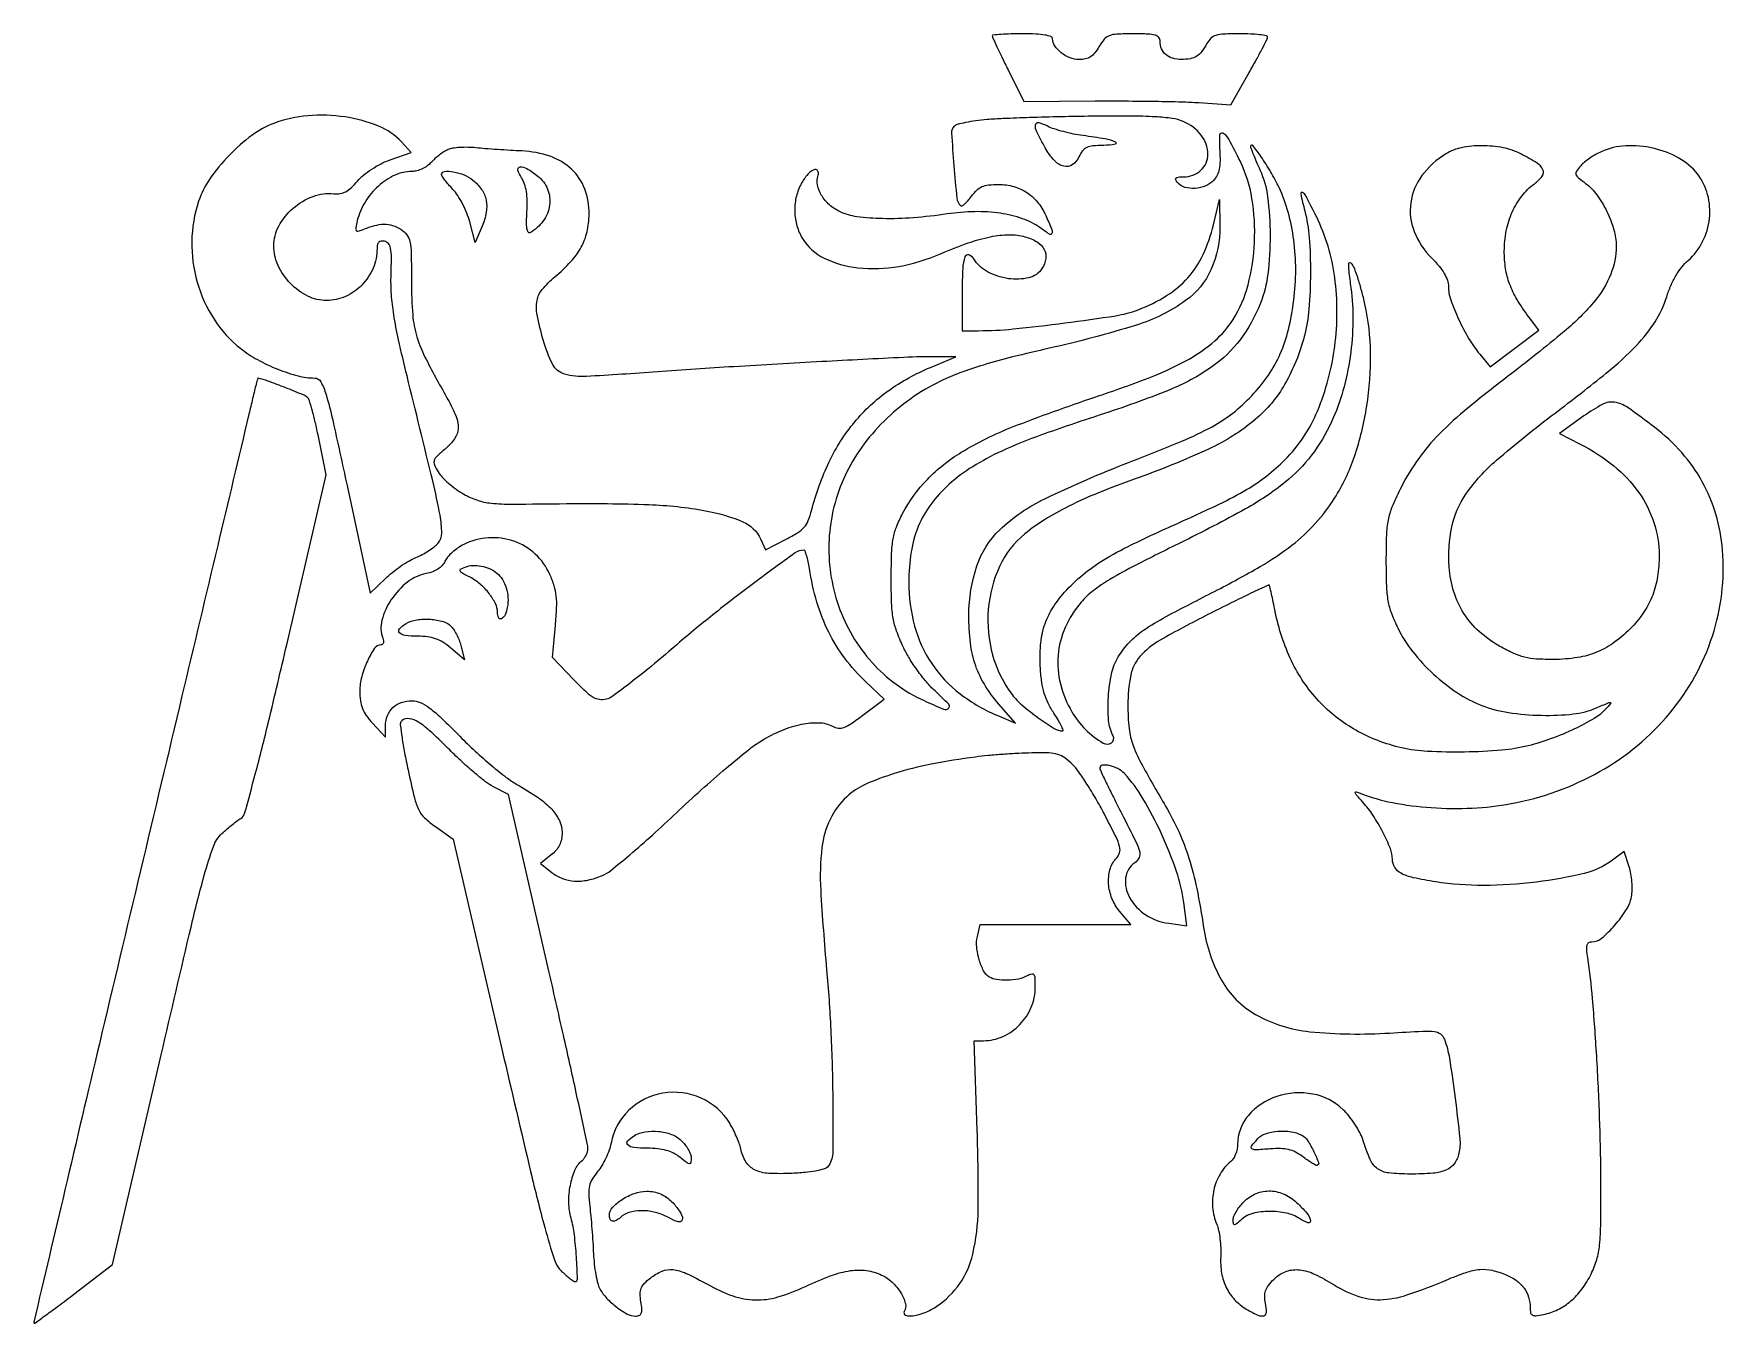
# Model space of a CAD drawing. Extents: x 20 to 413, y 28 to 328.
import ezdxf

# ---------------------------------------------------------------- set-up
doc = ezdxf.new("R2010")
doc.units = 0

msp = doc.modelspace()

# ---------------------------------------------------------------- linework, layer by layer
for points in [[(243, 327.516544, 0.107854), (243.076277, 327.167044, 0.001254), (244.073374, 325.005852, 0.003749), (245.253551, 322.513696, 0.00243), (246.65404, 319.648402), (250.30808, 312.263716), (266.90404, 312.381858, -0.00291), (273.805935, 312.39082, -0.002772), (280.819991, 312.320212, -0.002749), (287.016828, 312.189389, -0.009849), (290.972526, 312.006098), (298.445053, 311.512197), (302.712579, 319.006098, 0.003919), (304.348619, 321.932124, 0.005842), (305.729442, 324.518979, 0.002726), (306.863561, 326.734208, 0.114106), (306.990053, 327.25, 0.370431), (306.741349, 327.547526, 0.012338), (305.098038, 327.779688, 0.018031), (303.013132, 327.946027, 0.010889), (300.535184, 328, 0.010044), (296.844274, 327.925849, 0.061549), (294.96873, 327.61717, 0.117009), (293.801251, 326.950234, 0.083721), (292.88548, 325.75, -0.039804), (291.718079, 323.905558, -0.091586), (290.514581, 322.79716, -0.094647), (289.020806, 322.212805, -0.044568), (286.95, 322.015313, -0.072952), (284.937999, 322.298113, -0.104509), (283.356672, 323.1488, -0.115067), (282.355344, 324.49409, -0.103045), (282, 326.2, 0.163526), (281.689451, 327.124148, 0.162137), (280.882823, 327.677123, 0.061651), (279.229624, 327.937696, 0.00855), (275.75, 327.993677, 0.010462), (271.925088, 327.909767, 0.079626), (270.165788, 327.549889, 0.129216), (268.991701, 326.715767, 0.044718), (267.79651, 324.993677, -0.038698), (266.827516, 323.561045, -0.080502), (265.832643, 322.656115, -0.088824), (264.670818, 322.164561, -0.055825), (263.201498, 322, -0.093969), (261.079573, 322.402344, -0.071824), (259.022778, 323.575018, -0.076834), (257.513391, 325.176352, -0.15177), (257, 326.828741, 0.317832), (256.629, 327.353425, 0.043545), (255.255882, 327.708169, 0.030716), (253.107378, 327.933238, 0.010741), (250, 328, 0.006475), (247.315964, 327.965239, 0.010764), (245.05625, 327.857985, 0.004576), (243.178183, 327.710995, 0.388881)], [(76, 307.176363, 0.071537), (70.910811, 304.399899, 0.040043), (65.610278, 299.729339, 0.040055), (61.125806, 294.277901, 0.072033), (58.536897, 289.111085, 0.076279), (56.949181, 279.773233, 0.07367), (58.200386, 270.27077, 0.074606), (62.125221, 261.643055, 0.081629), (68.315332, 254.846883, 0.042571), (72.197741, 252.280737, 0.030003), (76.936317, 250.055874, 0.030481), (81.676519, 248.495333, 0.064363), (85.508554, 248, -0.276168), (86.924208, 247.153525, -0.050331), (88.142445, 244.210059, -0.018488), (89.694624, 238.252258, -0.001617), (93.022507, 222.987909), (98.39091, 197.975818), (101.945455, 201.398835, -0.023466), (103.562167, 202.815737, -0.017028), (105.483977, 204.242589, -0.017267), (107.405369, 205.474333, -0.035646), (109, 206.27291, 0.025009), (110.462529, 206.966856, 0.020083), (111.962765, 207.852324, 0.020521), (113.28526, 208.78532, 0.047745), (114.171113, 209.611984, 0.184389), (115.04435, 211.932992, 0.044583), (114.652632, 216.090682, 0.013807), (112.943526, 224.083563, 0.000791), (106.972295, 248.5, -0.00546), (105.004191, 256.886153, -0.015741), (103.887601, 262.751683, -0.021751), (103.352702, 267.459331, -0.025239), (103.266265, 271.966671, 0.006962), (103.338838, 276.144182, 0.04876), (103.147772, 278.1709, 0.123109), (102.646105, 279.246468, 0.173804), (101.75, 279.789996, 0.078984), (100.958755, 279.824362, 0.169294), (100.415446, 279.562153, 0.14471), (100.099525, 278.981545, 0.052772), (100, 278.041206, -0.100099), (99.088947, 273.536047, -0.093302), (96.48817, 269.610512, -0.094568), (92.67347, 266.938528, -0.106344), (88.29966, 266.003738, -0.115555), (83.907675, 267.038692, -0.085184), (79.860437, 269.99872, -0.084273), (76.996196, 274.174441, -0.10903), (76.003738, 278.70034, -0.12411), (77.17442, 283.317964, -0.090481), (80.499924, 287.466502, -0.089306), (85.122771, 290.21542, -0.116229), (89.992794, 290.836808, 0.066052), (91.45568, 290.876901, 0.083281), (92.737124, 291.309381, 0.066937), (94.005091, 292.224863, 0.028075), (95.451717, 293.76025, -0.046398), (96.860281, 295.14968, -0.027038), (98.776957, 296.552347, -0.026357), (100.924162, 297.796055, -0.032769), (103.042795, 298.708795), (107.930727, 300.444835), (105.715364, 302.854336, 0.11134), (100.354494, 306.566023, 0.059917), (92.555655, 308.67518, 0.056804), (83.914883, 308.942691, 0.068623)], [(241.797836, 308.056175, 0.012603), (239.159771, 307.770151, 0.016692), (236.777761, 307.369626, 0.01408), (234.84199, 306.920199, 0.136158), (234.119766, 306.5, 0.210976), (233.535195, 304.934391, 0.005523), (234.064555, 297.334959, 0.006268), (234.766153, 289.822919, 0.171589), (235.609298, 288.057369, 0.342698), (235.94881, 288.014677, 0.043601), (236.588414, 288.473586, 0.036449), (237.357527, 289.238071, 0.021499), (238.16491, 290.25183, -0.043433), (239.391732, 291.660872, -0.089065), (240.604289, 292.472655, -0.076993), (242.139468, 292.878752, -0.026236), (244.448548, 293, -0.0705), (248.036713, 292.491541, -0.079665), (251.181358, 291.009072, -0.078443), (253.74151, 288.594766, -0.065685), (255.62118, 285.364218, -0.005742), (256.881632, 282.247394, -0.240728), (256.811975, 281.550717, -0.415727), (256.288631, 281.438788, -0.010373), (254.067679, 282.951808, 0.072366), (250.024907, 285.027298, 0.045915), (244.870638, 286.277988, 0.041026), (238.926028, 286.660624, 0.032492), (232.506328, 286.128578, -0.017786), (224.621821, 285.241151, -0.024261), (217.474084, 285.040947, -0.027042), (211.547396, 285.483779, -0.079245), (207.631185, 286.638833, -0.068261), (205.145177, 288.272141, -0.078032), (203.319567, 290.450805, -0.088032), (202.402022, 292.844121, -0.1251), (202.534474, 295.108617, 0.236098), (202.36336, 296.193949, 0.37707), (201.506335, 296.394209, 0.096788), (199.879873, 295.066548, 0.054047), (198.463015, 292.928479, 0.066312), (197.374704, 289.898401, 0.06162), (197.080344, 286.6111, 0.061713), (197.59581, 283.35588, 0.066919), (198.885678, 280.419965, 0.144832), (203.90592, 275.876936, 0.08474), (211.764737, 273.627325, 0.071614), (221.258317, 273.943218, 0.058445), (231, 276.882142, -0.017474), (237.369646, 279.388048, -0.03507), (242.576229, 280.827675, -0.044845), (246.91524, 281.306991, -0.072575), (250.592995, 280.846711, -0.068545), (253.403171, 279.637743, -0.13521), (255.062571, 277.887824, -0.160616), (255.431858, 275.756369, -0.108695), (254.548019, 273.432942, -0.191628), (251.522623, 271.309006, -0.093994), (246.743476, 271.089065, -0.087432), (241.895701, 272.673375, -0.133932), (238.70031, 275.689645, 0.17552), (237.544733, 276.615259, 0.411328), (236.642891, 276.176703, 0.073412), (236.122344, 273.486698, 0.011148), (236, 268), (236, 259), (239.75, 259.001984, 0.024663), (247.830378, 259.405086, 0.007755), (259.858532, 260.790435, 0.006159), (271.690885, 262.488013, 0.052124), (276.882519, 263.863363, 0.048211), (283.524617, 267.149779, 0.072358), (288.461859, 271.310719, 0.072819), (291.987965, 276.684824, 0.049513), (294.405954, 283.600668), (295.833374, 289.5), (295.916687, 283.210162, -0.108033), (293.881652, 273.272476, -0.134148), (287.941096, 265.984955, -0.079994), (276.480348, 260.299266, -0.020203), (256.307631, 254.922628, 0.006156), (247.712647, 252.888518, 0.012015), (240.923184, 251.018779, 0.014924), (235.457669, 249.191773, 0.024979), (231, 247.294506, 0.041046), (224.04472, 243.178193, 0.040635), (217.830082, 237.968509, 0.041464), (212.656247, 231.937337, 0.047152), (208.796202, 225.378188, 0.097183), (205.060053, 210.366645, 0.097126), (207.27233, 195.053012, 0.098682), (215.047562, 181.899007, 0.103932), (227.147946, 173.018761, 0.008978), (231.688069, 171.056107, 0.28672), (232.830093, 171.250243, 0.427952), (232.862631, 172.173775, 0.011867), (229.686137, 175.275839, -0.029831), (227.679622, 177.381297, -0.019279), (225.606054, 180.03579, -0.019178), (223.723823, 182.869958, -0.0275), (222.297301, 185.525839, -0.021535), (220.771072, 189.188176, -0.044801), (219.969742, 192.173456, -0.034804), (219.604949, 195.698368, -0.008655), (219.510761, 201.5, -0.007996), (219.609418, 207.279764, -0.035398), (219.961764, 210.661212, -0.049876), (220.725194, 213.374653, -0.027779), (222.15656, 216.5, -0.070723), (227.906758, 224.449309, -0.064868), (235.801315, 230.752758, -0.042982), (247.704155, 236.6253, -0.012662), (266.858903, 243.554405, 0.01216), (280.006806, 248.295647, 0.035484), (288.723481, 252.413679, 0.051537), (294.708452, 256.643825, 0.071966), (298.968908, 261.612026, 0.078537), (302.437891, 269.628056, 0.051519), (303.931709, 279.598225, 0.051228), (303.357044, 289.742268, 0.07415), (300.648849, 298.285291, 0.008805), (297.975924, 303.513296, 0.148231), (296.619734, 304.871784, 0.550956), (295.811594, 304.414182, 0.029694), (295.850569, 300.856523, -0.019764), (295.927094, 298.372933, -0.047958), (295.735855, 296.550648, -0.063635), (295.255202, 295.135866, -0.070357), (294.445581, 293.939868, -0.111645), (292.595344, 292.6388, -0.080896), (290.133534, 292.064842, -0.085287), (287.744676, 292.310684, -0.152506), (286.103741, 293.375, -0.050634), (285.630307, 294.079733, -0.33016), (285.689266, 294.47676, -0.179811), (286.180694, 294.702002, -0.01849), (287.478217, 294.75, 0.18568), (291.471615, 296.285947, 0.214048), (293.104103, 299.99415, 0.166672), (291.537738, 304.460029, 0.127529), (287.387838, 307.611311, 0.064217), (284.834743, 308.311092, 0.020409), (280.901232, 308.699604, 0.013629), (275.148545, 308.874433, 0.003892), (266.218329, 308.832828, 0.002386), (258.94334, 308.707583, 0.002452), (251.735999, 308.513739, 0.002371), (245.486972, 308.285328, 0.01038)], [(264.093619, 304.410806, -0.009786), (269.245672, 303.641356, -0.071531), (271.615573, 302.880535, -0.724635), (271.538221, 302.318634, -0.041535), (268.910515, 302.063386, 0.018953), (266.368864, 301.931834, 0.084947), (264.933441, 301.551362, 0.121232), (263.971183, 300.789206, 0.058092), (263.150842, 299.431717, -0.132632), (261.601398, 297.559145, -0.221838), (259.628002, 297.201646, -0.145759), (257.423976, 298.54347, -0.055068), (255.293482, 301.5, -0.013171), (253.331135, 305.19631, -0.143363), (253.037507, 306.83853, -0.454498), (253.781105, 307.357983, -0.058526), (255.843619, 306.580868, 0.040017), (257.306402, 305.967133, 0.015015), (259.44005, 305.336834, 0.014763), (261.815218, 304.786497, 0.017372)], [(116.5, 301.097296, 0.04124), (115.597564, 300.617044, 0.020063), (114.52791, 299.866876, 0.019748), (113.470621, 298.992083, 0.026904), (112.595012, 298.11803, -0.057933), (111.675079, 297.306998, -0.041583), (110.48733, 296.621073, -0.042131), (109.227902, 296.15222, -0.067785), (108.095012, 295.996262, 0.108031), (104.143362, 295.126408, 0.075387), (100.318424, 292.607361, 0.071437), (97.228403, 288.903473, 0.077982), (95.418046, 284.585575, 0.011942), (95.041495, 282.881475, 0.177332), (95.135771, 282.287562, 0.340675), (95.5465, 282.111155, 0.036127), (96.600324, 282.464171, -0.031294), (99.373963, 283.423179, -0.064044), (101.648239, 283.749266, -0.077805), (103.629631, 283.468427, -0.071105), (105.498148, 282.59317, -0.082745), (106.930151, 281.272028, -0.115725), (107.653562, 279.695103, -0.045834), (107.944658, 277.012151, -0.004099), (108.000789, 270.226947, 0.019086), (108.289518, 262.680396, 0.056366), (109.263065, 257.591444, 0.044516), (111.471146, 252.229, 0.008641), (116.467074, 243.015467, -0.032433), (118.373684, 239.06145, -0.110583), (118.838001, 236.25897, -0.13979), (118.021984, 233.906293, -0.065003), (115.820735, 231.502612, 0.013858), (113.872474, 229.768804, 0.131943), (113.291756, 228.829003, 0.178329), (113.352167, 227.853173, 0.030128), (114.221034, 226.163719, 0.057279), (115.129118, 224.968408, 0.023191), (116.614325, 223.555924, 0.022581), (118.369181, 222.16912, 0.026655), (120.150299, 221.026661, 0.046993), (123.338227, 219.591106, 0.059167), (126.501473, 218.913582, 0.024354), (131.424674, 218.696311, 0.002103), (144, 218.806995, -0.012339), (163.190675, 218.583066, -0.035841), (176.373535, 217.153818, -0.054209), (185.024446, 214.591499, -0.188952), (189.131405, 210.610943), (190.273284, 208.104792), (195.09726, 210.549286, 0.021325), (197.754711, 212.041576, 0.073411), (199.261793, 213.313217, 0.084311), (200.225917, 214.86775, 0.034006), (201.011519, 217.24689, -0.048142), (205.089993, 228.519369, -0.062538), (210.996154, 237.768802, -0.064642), (218.828997, 245.043916, -0.056521), (228.610698, 250.470169), (234.5, 252.915462), (230.5, 252.943891, 0.013747), (222.400684, 252.778765, 0.001429), (203.385361, 251.813195, 0.001943), (182.914931, 250.63529, 0.002958), (165.14915, 249.438188, -0.004166), (148.626903, 248.364969, -0.082543), (143.597648, 248.911168, -0.209852), (140.839084, 251.172154, -0.049278), (138.618337, 256.863498, -0.018468), (137.210685, 262.701053, -0.095828), (137.182245, 266.00164, -0.128927), (138.393732, 268.58239, -0.044833), (141.321193, 271.512527, 0.032178), (145.04759, 275.058429, 0.06137), (147.457342, 278.410477, 0.068979), (148.808232, 281.967414, 0.052583), (149.308163, 286.10813, 0.09475), (148.287658, 291.918858, 0.114158), (145.20984, 296.514476, 0.105773), (140.212942, 299.527329, 0.072243), (133.677084, 300.767938, -0.00359), (130.983148, 300.904176, -0.002622), (127.992643, 301.092684, -0.002648), (125.160181, 301.301227, -0.005843), (123, 301.497205, 0.020836), (121.130448, 301.61044, 0.020071), (119.234375, 301.57003, 0.020468), (117.569359, 301.398973, 0.065923)], [(303.022236, 301.877118, 0.100021), (303.091714, 301.456479, 0.004006), (303.656678, 300.004554, 0.006908), (304.366919, 298.290931, 0.004821), (305.213263, 296.377118, -0.075489), (306.985174, 290.104804, -0.03029), (307.55746, 281.184852, -0.030433), (307.038102, 272.136827, -0.065145), (305.322077, 265.368042, -0.066227), (300.582943, 256.908633, -0.080012), (294.043521, 250.590413, -0.056611), (284.091457, 245.212724, -0.017571), (268.074404, 239.41732, 0.007606), (254.42576, 234.784288, 0.022052), (245.192197, 231.025929, 0.031363), (238.446713, 227.398834, 0.044091), (232.985679, 223.297216, 0.049454), (228.695845, 218.595852, 0.062601), (225.796858, 213.482911, 0.059164), (224.146793, 207.579739, 0.038291), (223.594654, 200.5, 0.066912), (224.94538, 190.353125, 0.081479), (228.923723, 181.645577, 0.081093), (235.494003, 174.635089, 0.065529), (244.432226, 169.456712), (248.364452, 167.820882), (245.037882, 171.609636, -0.038165), (241.424243, 176.420417, -0.057856), (239.139299, 181.122211, -0.054918), (237.919408, 186.402243, -0.030611), (237.54872, 193, -0.079358), (239.422898, 204.36311, -0.122569), (244.732044, 212.723748, -0.078897), (255.216252, 219.952484, -0.018883), (274.690651, 228.379785, 0.005639), (287.078503, 233.355293, 0.025905), (294.06412, 236.686755, 0.041991), (298.90666, 239.864494, 0.038547), (303.301505, 243.891246, 0.036919), (307.16705, 248.688867, 0.047462), (309.929109, 253.631828, 0.044685), (311.822393, 259.243306, 0.027845), (313.068976, 266.07772, 0.03071), (313.51871, 273.168892, 0.033003), (313.074762, 280.090989, 0.034685), (311.770285, 286.546983, 0.044039), (309.647365, 292.243321, 0.020492), (307.733804, 295.86801, 0.018929), (305.481852, 299.423734, 0.019082), (303.527521, 302.045422, 0.694155)], [(384.5, 300.597485, 0.027662), (383.223997, 299.947716, 0.019718), (381.869863, 299.087877, 0.019988), (380.640056, 298.162365, 0.039578), (379.759109, 297.317951, 0.031504), (378.786751, 296.07657, 0.221641), (378.663728, 295.338882, 0.153538), (379.136537, 294.610376, 0.013446), (380.892749, 293.237415, -0.077175), (383.4977, 290.604782, -0.043187), (385.818136, 286.731494, -0.042964), (387.458534, 282.471281, -0.070536), (388, 278.652157, -0.095687), (386.736448, 272.110111, -0.078274), (383.080269, 265.980375, -0.045526), (375.937022, 258.831932, -0.010837), (362.77046, 248.334054, 0.010064), (352.668199, 240.304891, 0.029619), (346.180372, 234.249893, 0.039715), (341.57861, 228.574205, 0.035197), (337.7222, 222.015378, 0.017642), (335.886353, 217.968531, 0.049477), (334.992298, 214.991316, 0.039829), (334.601563, 211.555624, 0.008407), (334.5, 205.515378, 0.008359), (334.597585, 199.678767, 0.035674), (334.961782, 196.214808, 0.047253), (335.762514, 193.327258, 0.022888), (337.294236, 189.809913, 0.053528), (340.708875, 184.404803, 0.039265), (345.540537, 179.206689, 0.039325), (351.114299, 174.837671, 0.054371), (356.753341, 171.919297, 0.054714), (362.963388, 170.269822, 0.032271), (370.618821, 169.611516, 0.032362), (378.042514, 169.934208, 0.074859), (383.42497, 171.352129, -0.001774), (386.168452, 172.523304, -0.140504), (386.629986, 172.579304, -0.585957), (386.706678, 172.370697, -0.006951), (385.516281, 171.01799, -0.075401), (382.87584, 168.862096, -0.023274), (378.326337, 166.449108, -0.022888), (372.962391, 164.210601, -0.024563), (367.539901, 162.530449, -0.042326), (361.384414, 161.494397, -0.016541), (352.768137, 161.071259, -0.01648), (344.171659, 161.217122, -0.044194), (338.114659, 162.059893, -0.070972), (327.517186, 166.149415, -0.078269), (318.879015, 172.939987, -0.076035), (312.563442, 182.239447, -0.062069), (308.765876, 193.667322, 0.002277), (308.304626, 195.926471, 0.003469), (307.881629, 197.883258, 0.00128), (307.501928, 199.562376, 0.08796), (307.389123, 199.828875, 0.375663), (307.163276, 199.892892, 0.000599), (303.108616, 197.965703, 0.003848), (298.522989, 195.735923, 0.002317), (293.11705, 193.024336, 0.011454), (282.005142, 187.062153, 0.082858), (277.306032, 183.256632, 0.133988), (275.166246, 178.919854, 0.048029), (274.5, 172, 0.026801), (274.792374, 166.549434, 0.062571), (275.730705, 162.580549, 0.037997), (277.885862, 157.91947, 0.005061), (283.268778, 148.5, -0.025991), (286.406993, 142.432505, -0.030477), (288.715367, 136.381075, -0.026216), (290.509777, 129.384759, -0.012877), (292.09178, 120.326022, 0.090985), (296.278111, 108.048484, 0.137022), (304.20193, 100.077497, 0.105232), (316.814457, 96.088398, 0.039977), (335.36432, 95.778154, -0.002816), (343.055598, 96.221319, -0.041301), (345.76579, 96.138277, -0.139619), (347.161048, 95.56372, -0.135673), (348.06285, 94.334691, -0.051478), (349.244509, 89.900863, -0.00752), (350.569759, 80.667199, -0.006036), (351.657193, 71.289049, -0.080063), (351.461545, 67.824917, -0.101954), (350.39567, 65.434339, -0.137594), (348.555817, 63.962554, -0.081324), (345.448067, 63.205507, -0.019166), (340.088794, 63, -0.025957), (335.111526, 63.25856, -0.133136), (332.555375, 64.245644, -0.132787), (330.844195, 66.389927, -0.025768), (329.092614, 71.07209, 0.046181), (328.415723, 72.678682, 0.023253), (327.288368, 74.569914, 0.022873), (325.931802, 76.431344, 0.031385), (324.537711, 77.963449, 0.147569), (317.497054, 81.599896, 0.126236), (309.139425, 81.03563, 0.135862), (302.516518, 76.614383, 0.179562), (300.003738, 69.872445, -0.052277), (299.886683, 68.771048, -0.042502), (299.541104, 67.634973, -0.044099), (299.034453, 66.63356, -0.08056), (298.434063, 65.945277, 0.086896), (295.942891, 63.015806, 0.078132), (294.480834, 59.30599, 0.076396), (294.208732, 55.249091, 0.077295), (295.170646, 51.3151, -0.048178), (295.602797, 49.90715, -0.02018), (295.921439, 47.947266, -0.019743), (296.095838, 45.807855, -0.024222), (296.082653, 43.803251, 0.055768), (296.299655, 39.960387, 0.071988), (297.381794, 36.600174, 0.0756), (299.316923, 33.808887, 0.070145), (302.039833, 31.635541, 0.022446), (304.745357, 30.197033, 0.185736), (306.108346, 30.092548, 0.329348), (306.722153, 30.910618, 0.055955), (306.506123, 32.972122, -0.046947), (306.306078, 34.59858, -0.092655), (306.507871, 35.87971, -0.081365), (307.18363, 37.106793, -0.02992), (308.500134, 38.591043, -0.100723), (311.08974, 40.304859, -0.113768), (314.029952, 40.771205, -0.0863), (317.505231, 39.915454, -0.037389), (321.725027, 37.673583, 0.052203), (327.745547, 34.699829, 0.095414), (333.130239, 33.807517, 0.073703), (339.367892, 34.898638, 0.021512), (348.5, 38.370756, -0.018813), (353.107543, 40.151098, -0.061154), (356.305088, 40.829109, -0.077217), (359.150039, 40.637241, -0.043605), (362.451627, 39.584658, -0.057434), (364.850305, 38.241294, -0.079583), (366.592592, 36.503539, -0.08416), (367.639916, 34.389351, -0.073135), (368, 31.940741, 0.051661), (368.121217, 30.77067, 0.226894), (368.531563, 30.233893, 0.148723), (369.342282, 30.089222, 0.019678), (371.084158, 30.366832, 0.064322), (374.432218, 31.498172, 0.062256), (377.423685, 33.452454, 0.058033), (380.011429, 36.22004, 0.0446), (382.164172, 39.75698, 0.042044), (383.483765, 43.123469, 0.048158), (384.147379, 46.513836, 0.022609), (384.41171, 51.6083, 0.002644), (384.426995, 63, 0.008093), (384.164462, 76.039448, 0.006023), (383.468504, 90.419042, 0.006014), (382.498546, 103.786273, 0.016183), (381.387861, 113.25, -0.016345), (381.162189, 115.178236, -0.085748), (381.254863, 116.237583, -0.187875), (381.656336, 116.788494, -0.143375), (382.378769, 117, 0.177306), (384.622576, 117.821506, 0.036785), (387.671649, 120.810604, 0.038919), (390.351457, 124.380019, 0.095476), (391.550984, 127.420075, 0.040996), (391.714863, 128.997781, 0.024028), (391.664533, 130.897133, 0.023919), (391.429906, 132.804924, 0.037161), (391.02878, 134.412796), (389.859434, 137.95595), (387.134845, 135.941574, -0.100238), (380.562329, 132.872773, -0.028813), (369.460711, 130.859352, -0.029249), (357.135707, 130.077872, -0.040056), (346.0551, 130.913041, -0.01404), (340.835341, 131.881109, -0.06752), (337.998372, 132.904784, -0.135037), (336.538546, 134.263607, -0.139078), (336, 136.162283, 0.096283), (335.516583, 138.649396, 0.023513), (333.76404, 142.460995, 0.024905), (331.490594, 146.360948, 0.040067), (329.139982, 149.404271, -0.005222), (327.680235, 151.044242, -0.105972), (327.359617, 151.623229, -0.580429), (327.543848, 151.818139, -0.035024), (328.5, 151.513678, 0.047381), (335.994399, 149.329403, 0.029989), (345.028049, 148.158052, 0.02906), (354.555132, 148.054371, 0.033657), (363.566341, 149.090772, 0.082874), (384.157869, 156.541236, 0.091065), (400.454417, 170.105904, 0.095118), (410.371835, 188.031616, 0.100161), (412.701421, 208.021455, 0.050115), (411.153122, 216.350826, 0.055377), (408.00397, 223.913444, 0.054858), (403.241101, 230.658602, 0.047665), (396.913316, 236.566702, 0.011795), (390.675107, 241.13674, 0.11319), (387.640223, 242.360379, 0.164093), (384.864794, 241.891234, 0.032186), (380.508467, 239.177671), (374.836891, 235.116345), (379.668446, 232.647025, -0.05203), (387.450847, 227.587741, -0.068611), (393.233665, 221.422262, -0.074827), (396.780047, 214.388562, -0.079574), (398, 206.771537, -0.038609), (397.620748, 201.867448, -0.052102), (396.484196, 197.568567, -0.054067), (394.526472, 193.720322, -0.046435), (391.699319, 190.162371, -0.042425), (387.713659, 186.654287, -0.060857), (383.623942, 184.337631, -0.059354), (379.018424, 183.036903, -0.03802), (373.472494, 182.588453, -0.015881), (369.476249, 182.696692, -0.045065), (366.722041, 183.109872, -0.048149), (364.189054, 183.992226, -0.020245), (360.972494, 185.633858, -0.055168), (356.155985, 189.091465, -0.067601), (352.577497, 193.314569, -0.067873), (350.26508, 198.324587, -0.056229), (349.186012, 204.10516, -0.070388), (349.821906, 213.395911, -0.098845), (353.095194, 221.011709, -0.064726), (360.19086, 228.904709, -0.015976), (373.793104, 239.844221, 0.00856), (385.709384, 249.140232, 0.031568), (392.740927, 255.595943, 0.049852), (397.05606, 261.095159, 0.06558), (399.739531, 266.873941, -0.025785), (400.704354, 269.47403, -0.031646), (401.877486, 271.782624, -0.034309), (403.231182, 273.752786, -0.044726), (404.737646, 275.33779, 0.09627), (408.098893, 279.691664, 0.090065), (409.685725, 285.090949, 0.091288), (409.263913, 290.640047, 0.102501), (406.879192, 295.426452, 0.099083), (402.571139, 299.105133, 0.070657), (396.636222, 301.3945, 0.069802), (390.218897, 301.958757, 0.091255)], [(348.411303, 300.109054, 0.095888), (342.841337, 295.035605, 0.126918), (340.254019, 288.711386, 0.129445), (341.071841, 282.019397, 0.101934), (345.101818, 275.898182, -0.022834), (346.828083, 274.006612, -0.040688), (348.039344, 272.283665, -0.050425), (348.765103, 270.703904, -0.081765), (349.009769, 269.25, 0.08423), (349.538262, 266.200757, 0.023537), (351.370797, 261.701, 0.024473), (353.775562, 257.112653, 0.040478), (356.288906, 253.536383), (358.752396, 250.572766), (364.392812, 254.831322), (370.033229, 259.089878), (367.634669, 262.294939, -0.025228), (364.933059, 266.312385, -0.04665), (363.229522, 269.85405, -0.051112), (362.307459, 273.420997, -0.037725), (362, 277.490178, -0.049086), (362.466478, 282.23032, -0.055939), (363.848051, 286.573945, -0.059352), (366.06217, 290.282123, -0.06944), (368.987268, 293.148708, 0.069367), (370.808933, 294.933417, 0.277225), (370.982733, 296.421526, 0.149686), (369.638416, 297.948811, 0.020032), (365.856736, 300.073088, 0.0692), (361.727239, 301.504012, 0.048369), (356.817196, 301.99033, 0.049331), (352.059432, 301.52968, 0.088351)], [(122.252764, 294.015816, -0.075861), (124.296901, 291.834072, -0.101029), (125.352243, 289.338225, -0.093877), (125.384914, 286.487162, -0.057613), (124.418442, 283.258421), (122.803007, 279.5), (121.544372, 284.296159, 0.031629), (120.86917, 286.334499, 0.023403), (119.879118, 288.493773, 0.023828), (118.746537, 290.452042, 0.048032), (117.642869, 291.850877, -0.011685), (116.630558, 292.95818, -0.016023), (115.776343, 294.003349, -0.012732), (115.125649, 294.900129, -0.151706), (115, 295.304719, -0.39123), (115.660763, 296.019933, -0.063831), (117.723635, 295.920041, -0.052744), (120.215791, 295.199992, -0.070079)], [(137.365141, 294.92742, -0.130609), (139.642643, 291.897264, -0.132096), (140.102537, 288.149886, -0.123896), (138.61202, 284.493623, -0.107281), (135.5, 281.745274, -0.442765), (135.104209, 281.87818, -0.070019), (134.854621, 282.768302, -0.036447), (134.758546, 284.349034, -0.012771), (134.844376, 286.624662, 0.019577), (134.907381, 289.239607, 0.03616), (134.722009, 291.356422, 0.044327), (134.282523, 293.09036, 0.060877), (133.571323, 294.531492, -0.075818), (132.753135, 296.321676, -0.465952), (133.249126, 297.054925, -0.165213), (134.82761, 296.696168, -0.0289)], [(315.627744, 286.854328, -0.044839), (316.654144, 280.659082, -0.019698), (316.946813, 272.342159, -0.019729), (316.58206, 263.99471, -0.042947), (315.504764, 257.679599, -0.065674), (311.01556, 246.631886, -0.088957), (304.133501, 238.370646, -0.067029), (293.28435, 231.494225, -0.022973), (276, 224.487789, 0.011755), (267.668545, 221.326173, 0.019256), (260.791616, 218.216206, 0.022643), (255.134231, 215.062872, 0.033913), (250.537442, 211.770251, 0.112277), (244.692721, 204.205191, 0.089273), (242.071324, 194.194748, 0.086552), (243.075505, 183.615024, 0.096371), (247.617747, 174.434512, 0.052696), (249.96752, 171.946837, 0.021347), (253.640042, 169.061609, 0.017192), (257.386726, 166.559253, 0.139511), (259.352046, 166, 0.532791), (259.485948, 166.199241, 0.018572), (259.029466, 167.209243, 0.019998), (258.301337, 168.536969, 0.01075), (257.304159, 170.116571, -0.032272), (255.983434, 172.42283, -0.040959), (255.087821, 174.706909, -0.036957), (254.516335, 177.287556, -0.020118), (254.179773, 180.517656, -0.035009), (254.214329, 185.916485, -0.058014), (255.083837, 190.382483, -0.061507), (256.906613, 194.345997, -0.045232), (259.813494, 198.215321, -0.035734), (264.021183, 202.251906, -0.035549), (268.767745, 205.655896, -0.02497), (275.250207, 209.206929, -0.007693), (285.354611, 213.912515, 0.005867), (295.750927, 218.707917, 0.02197), (302.102568, 222.07825, 0.032672), (306.725717, 225.221478, 0.030754), (310.999869, 228.999869, 0.098213), (318.573964, 240.321769, 0.066332), (322.600168, 255.375774, 0.064736), (322.59333, 271.378183, 0.082203), (318.321344, 285.5, 0.004119), (315.913344, 290.287417, 0.158981), (315.074282, 291.11947, 0.632728), (314.673689, 290.807028, 0.008483)], [(326.338738, 268.964489, -0.037212), (326.809439, 261.149501, -0.032171), (326.164388, 252.95456, -0.032436), (324.485208, 244.987338, -0.039855), (321.863592, 237.854989, -0.054471), (317.170091, 230.038165, -0.061468), (311.061688, 223.768298, -0.042478), (301.869727, 217.603708, -0.012378), (286.750201, 209.711266, 0.003832), (276.331028, 204.497047, 0.01685), (270.31656, 201.169312, 0.028684), (266.419951, 198.523958, 0.052319), (263.631668, 195.88279, 0.072779), (259.922962, 190.001917, 0.083604), (258.278811, 183.576912, 0.08306), (258.825029, 176.933621, 0.070696), (261.49519, 170.417995, 0.064788), (264.670726, 166.322026, 0.063982), (268.801115, 163.15513, 0.292345), (270.69652, 163.235744, 0.379502), (271.08102, 164.848612, -0.103473), (270.027663, 168.441525, -0.035754), (269.986914, 173.877848, -0.036096), (270.737426, 179.356407, -0.085247), (272.255123, 183.174095, -0.051717), (274.883798, 186.61898, -0.054642), (278.11946, 189.38031, -0.027525), (283.425091, 192.576949, -0.003943), (294.680379, 198.427037, 0.013676), (305.281222, 204.201762, 0.033561), (312.636022, 209.160849, 0.0432), (318.073124, 214.192507, 0.043389), (322.555949, 220.07669, 0.059992), (327.176676, 229.778854, 0.04247), (330.044152, 241.509343, 0.041793), (330.92234, 253.802012, 0.05172), (329.599552, 265.197134, 0.010338), (328.864596, 268.205782, 0.012106), (328.039999, 271.025818, 0.011096), (327.23602, 273.366332, 0.069689), (326.640312, 274.477225, 0.207417), (326.113595, 274.786114, 0.433889), (325.787578, 274.512962, 0.043244), (325.838918, 272.898223, 0.004082)], [(71.082613, 243.25, -0.00057), (70.215338, 239.580305, -0.000004), (62.966416, 209.064732, -0.000016), (54.663135, 174.116874, -0.00001), (45.021374, 133.544832, 0.000221), (35.471766, 93.285209, 0.000367), (27.466539, 59.358806, 0.000006), (20.229574, 28.585429, 0.261191), (20.288501, 28.380511, 0.366023), (20.46828, 28.366447, 0.00066), (23.089707, 30.257786, 0.004029), (26.050847, 32.436737, 0.00243), (29.527522, 35.064942), (38.555043, 41.958527), (49.84769, 90.729264, -0.000877), (56.776339, 120.415815, -0.009231), (59.854126, 132.494444, -0.020236), (61.962339, 139.111627, -0.11802), (63.963559, 142.140648, -0.009446), (65.156175, 143.214627, -0.009063), (66.40484, 144.258041, -0.009029), (67.539021, 145.138112, -0.032043), (68.309778, 145.640648, 0.199378), (69.233436, 146.822248, 0.002672), (71.70249, 155.93671, 0.005772), (74.788595, 168.142109, 0.001947), (79.011728, 186), (88.190683, 225.5), (86.459962, 234, 0.006456), (85.739134, 237.320283, 0.009074), (85.004234, 240.261611, 0.005905), (84.318095, 242.695331, 0.112432), (83.934667, 243.379953, 0.11199), (83.046744, 244.004899, 0.003301), (78.783245, 245.725807, 0.00647), (74.6651, 247.295174, 0.034318), (72.349741, 247.967354, 0.398958), (72.274676, 247.921818, 0.000972), (71.91554, 246.595098, 0.004918), (71.521671, 245.069019, 0.002953)], [(120.149467, 209.303637, 0.036447), (118.792025, 208.507091, 0.030917), (117.483664, 207.480437, 0.032079), (116.406679, 206.390701, 0.072087), (115.779396, 205.415173, -0.079668), (115.128396, 204.435545, -0.061091), (114.146552, 203.603101, -0.05517), (112.888043, 202.962271, -0.043854), (111.418839, 202.550752, 0.120731), (107.074419, 200.580645, 0.078992), (103.319395, 196.526373, 0.082389), (101.13659, 191.703831, 0.158056), (101.358737, 187.50753, -0.056567), (101.508213, 186.930311, -0.101022), (101.47845, 186.442837, -0.147717), (101.279879, 186.123034, -0.182442), (100.953917, 186, 0.248599), (99.436833, 185.196023, 0.041039), (97.75254, 182.213861, 0.042744), (96.441013, 178.583297, 0.065177), (96.003738, 175.265777, 0.033614), (96.15317, 173.015861, 0.06087), (96.618175, 171.232825, 0.059575), (97.50703, 169.589069, 0.030859), (98.970687, 167.765777), (101.941373, 164.5), (101.970687, 167.178571, -0.08994), (102.427511, 169.549552, -0.111291), (103.678228, 171.411854, -0.108344), (105.637063, 172.591025, -0.081687), (108.123658, 173, -0.105165), (110.028635, 172.594844, -0.055066), (112.130708, 171.365627, -0.031133), (114.912094, 169.016197, -0.007112), (119.30223, 164.691611, 0.011869), (122.807628, 161.303658, 0.010977), (126.560655, 157.994217, 0.011039), (130.031077, 155.195613, 0.035616), (132.5, 153.559069, -0.021071), (137.42232, 150.498378, -0.054563), (140.594387, 147.785941, -0.078981), (142.382282, 145.153958, -0.110208), (143, 142.385489, -0.047128), (142.850049, 140.798112, -0.065423), (142.402462, 139.443083, -0.065712), (141.621864, 138.254043, -0.048066), (140.478706, 137.16191), (137.957412, 135.17866), (140.613565, 133.08933, 0.076615), (143.091562, 131.69155, 0.075231), (145.891102, 131.093456, 0.067658), (148.994154, 131.326044, 0.046497), (152.366577, 132.379806, 0.070603), (154.318857, 133.541453, 0.006139), (158.786545, 137.228798, 0.007975), (164.013932, 141.797215, 0.006113), (169.584459, 146.949413, -0.006744), (175.341252, 152.260429, -0.007142), (181.131316, 157.311847, -0.006856), (186.236938, 161.520341, -0.032146), (189.351937, 163.703934, -0.037473), (194.056489, 166.106786, -0.048804), (198.674554, 167.534159, -0.05676), (202.759695, 167.898047, -0.117243), (205.841254, 167.084958, 0.09272), (207.18682, 166.659144, 0.117563), (208.478461, 166.80504, 0.06255), (210.1253, 167.644617, 0.011225), (212.937516, 169.647415), (217.899674, 173.352009), (213.582668, 177.426005, -0.043148), (208.74001, 182.857945, -0.045043), (204.979527, 188.966208, -0.043139), (202.249975, 195.88858, -0.034026), (200.480941, 203.75, 0.011867), (200.189456, 205.379139, 0.019009), (199.855357, 206.751563, 0.013601), (199.518537, 207.825156, 0.320214), (199.27352, 208, 0.157902), (197.055975, 207.281782, 0.003428), (187.776428, 200.469029, 0.008412), (178.05865, 192.974069, 0.009935), (169.131974, 185.551413, -0.006194), (163.826129, 181.07198, -0.008539), (158.944211, 177.190913, -0.005817), (154.781432, 174.072313, -0.096656), (153.222349, 173.340958, -0.097412), (151.675421, 173.260921, -0.101233), (150.236533, 173.776875, -0.054903), (148.500173, 175.112744, -0.010876), (145.727053, 177.895977), (140.773355, 183.088897), (141.465263, 190.47258, 0.01217), (141.749118, 194.574147, 0.03848), (141.660616, 197.324801, 0.048154), (141.169851, 199.681375, 0.028738), (140.162814, 202.364838, 0.103478), (136.772104, 207.087373, 0.10239), (131.760832, 210.076375, 0.100919), (125.912343, 210.856355, 0.097613)], [(127.854176, 202.668708, -0.086055), (129.149275, 201.200815, -0.063947), (130.039446, 199.226245, -0.060566), (130.436841, 196.976413, -0.060757), (130.282866, 194.699385, -0.053326), (129.748305, 192.94293, -0.176091), (128.935918, 192.07193, -0.424848), (128.273169, 192.300338, -0.109288), (128, 193.535183, 0.115422), (127.523656, 195.571182, 0.051142), (126.044384, 197.920995, 0.048536), (123.956398, 200.113265, 0.058946), (121.608115, 201.702652, -0.007869), (119.740105, 202.706206, -0.158006), (119.305975, 203.173475, -0.394483), (119.437016, 203.573924, -0.03378), (120.506615, 204.071639, -0.078863), (122.265025, 204.44752, -0.060539), (124.227603, 204.314377, -0.058608), (126.166162, 203.702477, -0.063419)], [(117.267101, 190.25, -0.04645), (117.925157, 189.367337, -0.022888), (118.599352, 188.139177, -0.02249), (119.187766, 186.790133, -0.030421), (119.587805, 185.521665), (120.331433, 182.54333), (117.088991, 185.271665, 0.034059), (115.291195, 186.586361, 0.055403), (113.592293, 187.412536, 0.054287), (111.728586, 187.855731, 0.03126), (109.423275, 188, -0.027227), (106.507457, 188.158895, -0.18212), (105.234505, 188.804187, -0.395262), (105.245211, 189.735202, -0.069877), (106.75, 190.919901, -0.094421), (109.228074, 191.794058, -0.053665), (112.414991, 191.93315, -0.054599), (115.41543, 191.409762, -0.139784)], [(105.559525, 168.096313, 0.171478), (105.408469, 167.400993, 0.005246), (105.813938, 164.442882, 0.009773), (106.403935, 160.926974, 0.00654), (107.209902, 156.928111, 0.006083), (108.689472, 150.437621, 0.053157), (109.680113, 147.659307, 0.092162), (111.047968, 145.793178, 0.035135), (113.556208, 143.747273), (117.693628, 140.83095), (129.096814, 91.727137, 0.001001), (135.695258, 63.569298, 0.00793), (138.98244, 50.589965, 0.012939), (141.224146, 43.071949, 0.127387), (142.989782, 40.311662, 0.009499), (143.980715, 39.42607, 0.013443), (144.898067, 38.67901, 0.009519), (145.682277, 38.098151, 0.155794), (145.989782, 37.99986, 0.423693), (146.577864, 38.606891, 0.007135), (146.339541, 43.755805, 0.015958), (145.861229, 48.915508, 0.036286), (145.095787, 52.752808, -0.064204), (144.577012, 56.402494, -0.05065), (144.928997, 60.380684, -0.05317), (146.003049, 63.906414, -0.119598), (147.661846, 66.13432, 0.061523), (148.174679, 66.679121, 0.043822), (148.609451, 67.396754, 0.04426), (148.907375, 68.167948, 0.068831), (149.008628, 68.872445, 0.05513), (148.876669, 70.126397, 0.000307), (146.304182, 81.872153, 0.001322), (143.326279, 95.260257, 0.000839), (139.789888, 110.841269), (130.562522, 151.182537), (127.031261, 153.014903, -0.04511), (125.226079, 154.16894, -0.011105), (122.488936, 156.387694, -0.011277), (119.455592, 159.080184, -0.011063), (116.52682, 161.923634, 0.014424), (112.155497, 166.110908, 0.055661), (109.109473, 168.303219, 0.123958), (106.995868, 168.879036, 0.265096)], [(239.084271, 159.915655, 0.016435), (228.815207, 158.241212, 0.026065), (220.175388, 156.066183, 0.030557), (213.420989, 153.525088, 0.082614), (209.166329, 150.702272, 0.093142), (205.293422, 145.439418, 0.083423), (203.403837, 138.922315, 0.043579), (203.117863, 128.940385, 0.007967), (204.492263, 110.5, -0.010539), (205.461965, 96.519701, -0.009062), (205.90479, 81.78843, -0.00429), (205.950449, 68.152753, -0.140575), (205.034734, 65.02196, -0.157725), (204.196333, 64.324261, -0.041614), (202.507398, 63.805504, -0.029906), (200.022296, 63.417122, -0.011196), (196.50223, 63.160246, -0.025468), (191.025513, 63.162823, -0.09908), (187.756151, 63.993841, -0.146347), (185.753005, 65.81212, -0.081908), (184.523266, 68.894072, 0.032709), (184.159447, 70.151717, 0.01507), (183.531511, 71.737056, 0.014853), (182.768483, 73.370641, 0.019928), (181.975725, 74.79952, 0.152128), (175.323794, 80.662904, 0.147944), (166.438996, 81.795358, 0.150279), (158.516764, 77.817797, 0.157634), (154.381948, 70.148553, -0.040579), (153.948701, 68.538665, -0.024474), (153.19151, 66.711891, -0.024423), (152.254823, 64.958803, -0.03886), (151.271106, 63.572779, 0.035063), (149.983672, 61.787673, 0.082344), (149.359998, 60.272157, 0.067866), (149.195498, 58.460699, 0.018199), (149.430964, 55.572779, -0.006429), (149.680708, 53.200515, -0.003319), (149.935195, 50.227629, -0.003298), (150.156456, 47.166667, -0.004991), (150.30482, 44.5, 0.016476), (150.498156, 42.043606, 0.016862), (150.851958, 39.624343, 0.016865), (151.299763, 37.550478, 0.065046), (151.782974, 36.327552, 0.063339), (153.37059, 34.162473, 0.039914), (155.70633, 32.064653, 0.039905), (158.16926, 30.47822, 0.123743), (160.071988, 30, 0.092859), (160.958749, 30.16612, 0.213203), (161.426469, 30.638628, 0.112093), (161.553318, 31.559176, 0.018641), (161.331543, 33.344366, -0.035858), (161.166325, 35.191867, -0.099743), (161.400172, 36.467382, -0.097752), (162.113308, 37.567737, -0.033602), (163.529272, 38.844366, -0.068166), (166.240377, 40.434289, -0.126685), (168.747456, 40.793338, -0.08254), (171.823047, 39.927266, -0.017679), (176.772712, 37.384615, 0.041933), (182.723463, 34.683607, 0.080364), (187.867385, 33.737535, 0.077787), (193.158205, 34.44947, 0.037184), (199.587042, 36.893936, -0.020124), (205.546459, 39.395591, -0.052272), (210.047954, 40.558207, -0.071383), (213.785438, 40.579797, -0.07673), (217.280242, 39.537258, -0.078582), (219.71869, 37.869355, -0.064824), (221.713013, 35.426124, -0.072745), (222.806348, 32.909748, -0.207457), (222.537303, 31.060357, 0.482292), (222.845133, 30.204283, 0.122201), (224.560947, 30.060418, 0.056198), (227.405975, 30.853385, 0.052271), (230.07832, 32.273797, 0.093167), (235.442039, 37.56711, 0.095293), (238.465128, 44.406439, 0.053826), (239.711516, 54.863303, 0.011493), (239.493446, 73.187811), (238.767117, 94), (240.982429, 94, 0.107067), (245.469421, 94.971958, 0.094279), (249.388518, 97.738272, 0.092825), (252.063397, 101.794147, 0.099807), (253, 106.439476, 0.011367), (252.951313, 108.580739, 0.149841), (252.688095, 109.31795, 0.317632), (252.157337, 109.491064, 0.04793), (251.065741, 109.035184, -0.075685), (249.083597, 108.333323, -0.040205), (246.488898, 108.049728, -0.040115), (243.97723, 108.179669, -0.109052), (242.312561, 108.785665, -0.131583), (240.992083, 110.223822, -0.048477), (239.950921, 112.79892, -0.047761), (239.389249, 115.689852, -0.078322), (239.538156, 118.173724), (240.158911, 121), (257.668349, 121), (275.177787, 121), (272.588894, 124.076725, -0.079947), (270.808178, 127.04773, -0.077814), (270.027959, 130.455358, -0.08368), (270.345721, 133.714109, -0.118396), (271.737358, 136.262277, 0.104985), (272.55385, 137.667506, 0.144335), (272.598105, 139.119583, 0.052053), (271.762355, 141.33836, 0.004442), (268.987358, 146.759218, 0.010985), (267.061903, 150.250608, 0.011035), (264.987753, 153.648694, 0.010909), (263.050991, 156.529393, 0.042729), (261.673077, 158.1682, 0.037831), (259.843848, 159.742492, 0.089642), (258.236681, 160.531171, 0.062563), (256.119087, 160.856485, 0.011618), (252.173077, 160.873195, 0.008431), (249.153112, 160.764846, 0.005076), (245.575596, 160.53961, 0.005082), (242.022845, 160.243367, 0.008853)], [(268, 157.319457, 0.111078), (268.109957, 156.830612, 0.00139), (269.49553, 153.927335, 0.00401), (271.139896, 150.575397, 0.002606), (273.091165, 146.727462, -0.003052), (276.409597, 140.168981, -0.051163), (277.266421, 137.893161, -0.183891), (277.12261, 136.539987, -0.123163), (276.091165, 135.351301, 0.214641), (273.987264, 131.816799, 0.157795), (274.900135, 127.289246, 0.120695), (278.677971, 123.251827, 0.111721), (284.002471, 121.272843), (288.228102, 120.706067), (287.517111, 126.103033, 0.049964), (285.814225, 133.348811, 0.025256), (282.321511, 142.063734, 0.025236), (278.002465, 150.316791, 0.054032), (273.711045, 156.073955, 0.087469), (272.198334, 157.218654, 0.064732), (270.219463, 157.927592, 0.08744), (268.589026, 157.993316, 0.375447)], [(170.685549, 70.825686, -0.038888), (171.571194, 69.85354, -0.036103), (172.32013, 68.732461, -0.038139), (172.837584, 67.634871, -0.091329), (173, 66.753106, -0.032661), (172.928331, 65.657122, -0.395434), (172.630034, 65.412394, -0.145051), (172.070231, 65.619377, -0.006068), (170.365141, 66.92742, 0.051442), (168.881073, 67.86557, 0.047865), (167.200958, 68.508104, 0.04185), (165.229981, 68.878918, 0.025584), (162.865141, 69, -0.023918), (159.679756, 69.152461, -0.165848), (158.276476, 69.786472, -0.413148), (158.244694, 70.71651, -0.073624), (159.75, 71.919901, -0.093382), (162.322853, 72.833453, -0.063759), (165.432476, 72.919354, -0.064266), (168.434009, 72.222631, -0.099767)], [(314.960558, 72.021109, -0.127662), (316.259761, 70.82202, -0.02879), (317.750071, 68.182145, -0.027996), (318.837994, 65.611795, -0.519091), (318.407488, 65, -0.134448), (318.099975, 65.084211, -0.007123), (317.224489, 65.619571, -0.010782), (316.194639, 66.30115, -0.007608), (315.066198, 67.109179, 0.042671), (313.442732, 68.107548, 0.059204), (311.838442, 68.689139, 0.052164), (309.992905, 68.921571, 0.025109), (307.60669, 68.851973, -0.006312), (304.155908, 68.621318, -0.181997), (303.323115, 68.884356, -0.41094), (303.247752, 69.484094, -0.020194), (304.654988, 71.171259, -0.130412), (306.503537, 72.371493, -0.058625), (309.362311, 72.949194, -0.056847), (312.434339, 72.853032, -0.086851)], [(168.545455, 56.545455, -0.026644), (169.484905, 55.500165, -0.02906), (170.278977, 54.389621, -0.030283), (170.839395, 53.368864, -0.110837), (171, 52.653254, -0.181587), (170.780331, 52.06834, -0.249694), (170.264971, 51.872652, -0.076044), (169.243814, 52.164392, -0.010492), (167.25, 53.130125, 0.061929), (164.3667, 54.177204, 0.06174), (161.311738, 54.487795, 0.067564), (158.55332, 54.051336, 0.116409), (156.55, 52.894647, -0.06296), (155.569497, 52.180281, -0.179351), (154.747308, 52.056893, -0.239797), (154.200104, 52.496394, -0.106251), (154, 53.42742, -0.190833), (154.713402, 55.228529, -0.061532), (156.962229, 57.098311, -0.058157), (159.87241, 58.520391, -0.084789), (162.680313, 59, -0.046477), (164.330947, 58.846234, -0.052692), (165.853375, 58.390159, -0.052367), (167.254581, 57.622877, -0.044973)], [(314.076923, 56.076923, -0.022896), (316.299791, 53.640594, -0.149576), (316.932694, 52.130525, -0.553997), (316.344579, 51.675109, -0.056846), (314.421162, 52.643614, 0.093236), (311.353461, 53.919355, 0.054557), (307.380745, 54.314609, 0.055521), (303.563555, 53.851364, 0.126638), (301.012905, 52.511679, -0.007923), (299.770284, 51.422434, -0.162336), (299.313759, 51.239027, -0.394493), (299.060323, 51.448775, -0.031996), (299, 52.390467, -0.100302), (299.166419, 53.211711, -0.033442), (299.721023, 54.312427, -0.031725), (300.515203, 55.480742, -0.031249), (301.454545, 56.545455, -0.09848), (304.34627, 58.477738, -0.107877), (307.663187, 59.073853, -0.103478), (311.035376, 58.236728, -0.08416)]]:
    msp.add_lwpolyline(points, format="xyb", close=True)

doc.saveas('drawing.dxf')
